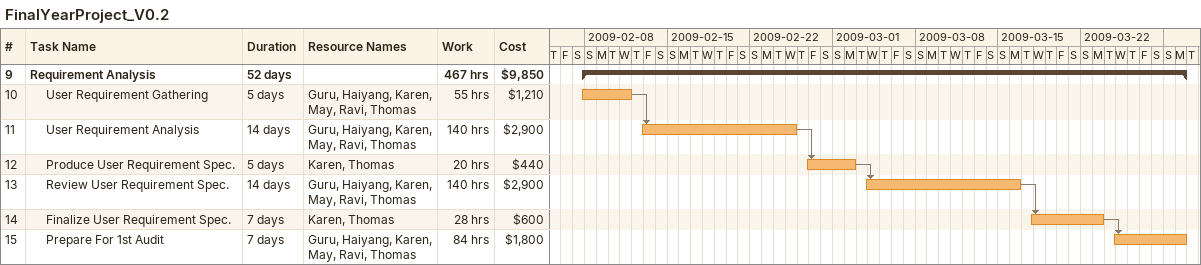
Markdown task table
FinalYearProject_V0.2

| ID | Level | Task | Duration | Start | Finish | Predecessors | Resources | Work (h) | Cost ($) |
|---|---|---|---|---|---|---|---|---|---|
| 9 | 1 | **Requirement Analysis** | 52d | 2009-02-07 | 2009-03-30 |  |  | 467 | 9850 |
| 10 | 2 | User Requirement Gathering | 5d | 2009-02-07 | 2009-02-11 |  | Guru, Haiyang, Karen, May, Ravi, Thomas | 55 | 1210 |
| 11 | 2 | User Requirement Analysis | 14d | 2009-02-12 | 2009-02-25 | 10 | Guru, Haiyang, Karen, May, Ravi, Thomas | 140 | 2900 |
| 12 | 2 | Produce User Requirement Spec. | 5d | 2009-02-26 | 2009-03-02 | 11 | Karen, Thomas | 20 | 440 |
| 13 | 2 | Review User Requirement Spec. | 14d | 2009-03-03 | 2009-03-16 | 12 | Guru, Haiyang, Karen, May, Ravi, Thomas | 140 | 2900 |
| 14 | 2 | Finalize User Requirement Spec. | 7d | 2009-03-17 | 2009-03-23 | 13 | Karen, Thomas | 28 | 600 |
| 15 | 2 | Prepare For 1st Audit | 7d | 2009-03-24 | 2009-03-30 | 14 | Guru, Haiyang, Karen, May, Ravi, Thomas | 84 | 1800 |
